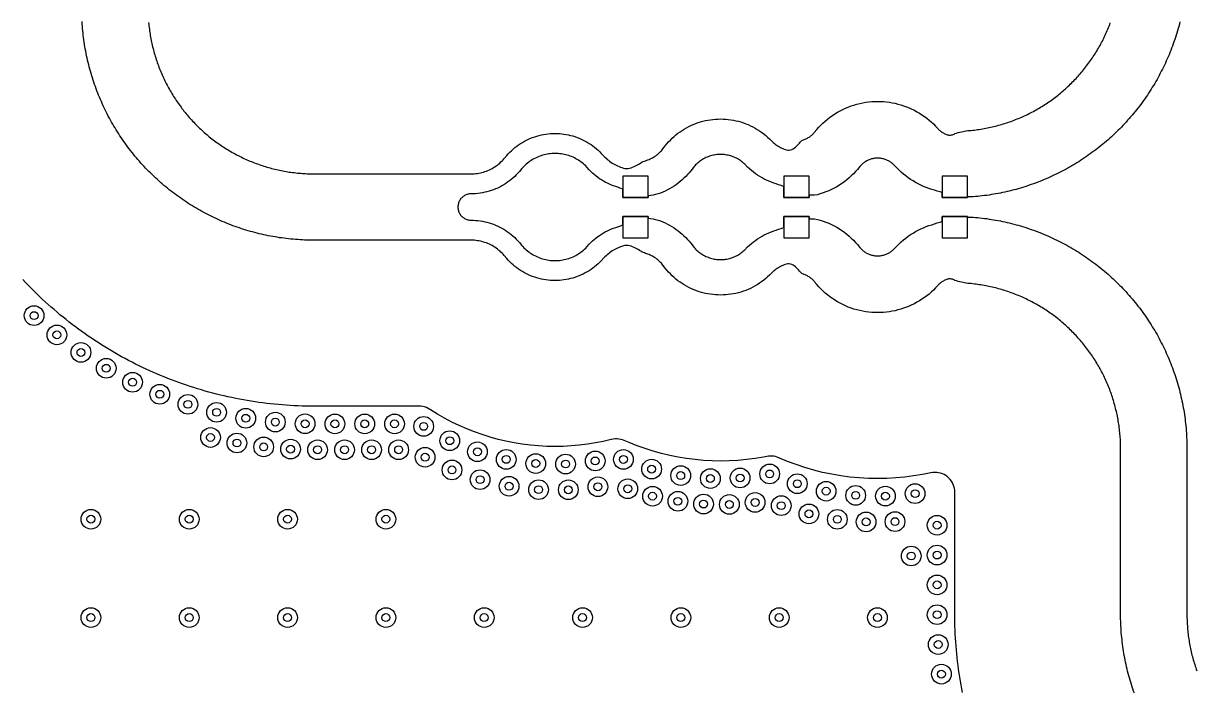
# Model space of a CAD drawing. Header units: millimetres. Extents: x 0 to 99, y -63 to 63.
# Drawn here: x 27.04 to 56.86, y -43.13 to -26.16 of the extents above; entities that cross this region are included whole.
import ezdxf

# ---------------------------------------------------------------- set-up
doc = ezdxf.new("R2010")
doc.units = ezdxf.units.MM
for name, color, linetype in [('RES_PADS_0402', 6, 'Continuous'), ('TOP_COPPER', 1, 'Continuous'), ('TOP_GROUND_POUR', 3, 'Continuous'), ('VIA_HOLES', 7, 'Continuous'), ('VIA_PADS', 2, 'Continuous')]:
    doc.layers.add(name, color=color, linetype=linetype)

msp = doc.modelspace()

# ---------------------------------------------------------------- linework, layer by layer
at = {"layer": 'RES_PADS_0402'}
for points in [[(42.279, -30.58), (42.919, -30.58), (42.919, -30.04), (42.279, -30.04)], [(46.372, -30.58), (47.012, -30.58), (47.012, -30.04), (46.372, -30.04)], [(50.396, -30.58), (51.036, -30.58), (51.036, -30.04), (50.396, -30.04)], [(42.279, -31.6), (42.919, -31.6), (42.919, -31.06), (42.279, -31.06)], [(46.372, -31.6), (47.012, -31.6), (47.012, -31.06), (46.372, -31.06)], [(50.396, -31.6), (51.036, -31.6), (51.036, -31.06), (50.396, -31.06)]]:
    msp.add_lwpolyline(points, close=True, dxfattribs=at)
at = {"layer": 'TOP_COPPER'}
for points in [[(55.281, -43.171), (55.262, -43.116), (55.243, -43.061), (55.225, -43.006), (55.207, -42.95), (55.189, -42.894), (55.173, -42.839), (55.156, -42.783), (55.141, -42.726), (55.126, -42.67), (55.111, -42.614), (55.097, -42.557), (55.084, -42.5), (55.071, -42.443), (55.059, -42.386), (55.047, -42.329), (55.036, -42.272), (55.025, -42.215), (55.015, -42.157), (55.006, -42.1), (54.997, -42.042), (54.988, -41.984), (54.981, -41.927), (54.973, -41.869), (54.967, -41.811), (54.961, -41.753), (54.955, -41.695), (54.95, -41.637), (54.946, -41.578), (54.942, -41.52), (54.939, -41.462), (54.937, -41.404), (54.935, -41.345), (54.933, -41.287), (54.932, -41.229), (54.932, -41.171), (54.932, -36.963), (54.932, -36.921), (54.931, -36.879), (54.93, -36.838), (54.929, -36.796), (54.927, -36.755), (54.925, -36.713), (54.922, -36.671), (54.919, -36.63), (54.915, -36.588), (54.911, -36.547), (54.907, -36.505), (54.902, -36.464), (54.897, -36.423), (54.892, -36.381), (54.886, -36.34), (54.879, -36.299), (54.873, -36.258), (54.866, -36.217), (54.858, -36.176), (54.85, -36.135), (54.842, -36.094), (54.833, -36.054), (54.824, -36.013), (54.814, -35.972), (54.804, -35.932), (54.794, -35.892), (54.783, -35.851), (54.772, -35.811), (54.76, -35.771), (54.748, -35.731), (54.736, -35.692), (54.723, -35.652), (54.71, -35.612), (54.696, -35.573), (54.683, -35.534), (54.668, -35.495), (54.654, -35.456), (54.638, -35.417), (54.623, -35.378), (54.607, -35.34), (54.591, -35.301), (54.574, -35.263), (54.557, -35.225), (54.54, -35.187), (54.522, -35.149), (54.504, -35.112), (54.486, -35.075), (54.467, -35.037), (54.448, -35), (54.428, -34.964), (54.408, -34.927), (54.388, -34.891), (54.367, -34.855), (54.346, -34.819), (54.325, -34.783), (54.303, -34.747), (54.281, -34.712), (54.259, -34.677), (54.236, -34.642), (54.213, -34.607), (54.189, -34.573), (54.166, -34.539), (54.141, -34.505), (54.117, -34.471), (54.092, -34.438), (54.067, -34.404), (54.042, -34.371), (54.016, -34.339), (53.99, -34.306), (53.963, -34.274), (53.937, -34.242), (53.91, -34.21), (53.882, -34.179), (53.855, -34.148), (53.827, -34.117), (53.798, -34.086), (53.77, -34.056), (53.741, -34.026), (53.712, -33.996), (53.682, -33.967), (53.653, -33.938), (53.623, -33.909), (53.592, -33.88), (53.562, -33.852), (53.531, -33.824), (53.5, -33.796), (53.468, -33.769), (53.437, -33.742), (53.405, -33.715), (53.372, -33.689), (53.34, -33.663), (53.307, -33.637), (53.274, -33.611), (53.241, -33.586), (53.208, -33.562), (53.174, -33.537), (53.14, -33.513), (53.106, -33.489), (53.071, -33.466), (53.037, -33.443), (53.002, -33.42), (52.967, -33.397), (52.931, -33.375), (52.896, -33.354), (52.86, -33.332), (52.824, -33.311), (52.788, -33.291), (52.751, -33.27), (52.715, -33.25), (52.678, -33.231), (52.641, -33.212), (52.604, -33.193), (52.567, -33.174), (52.529, -33.156), (52.491, -33.139), (52.454, -33.121), (52.416, -33.104), (52.377, -33.088), (52.339, -33.071), (52.3, -33.056), (52.262, -33.04), (52.223, -33.025), (52.184, -33.01), (52.145, -32.996), (52.106, -32.982), (52.066, -32.969), (52.027, -32.955), (51.987, -32.943), (51.947, -32.93), (51.907, -32.918), (51.867, -32.907), (51.827, -32.896), (51.787, -32.885), (51.747, -32.874), (51.706, -32.864), (51.666, -32.855), (51.625, -32.846), (51.584, -32.837), (51.543, -32.829), (51.503, -32.821), (51.462, -32.813), (51.421, -32.806), (51.38, -32.799), (51.338, -32.793), (51.297, -32.787), (51.256, -32.781), (51.215, -32.776), (51.173, -32.771), (51.132, -32.767), (51.09, -32.763), (51.049, -32.76), (51.007, -32.755), (50.966, -32.749), (50.925, -32.741), (50.883, -32.732), (50.842, -32.721), (50.8, -32.71), (50.758, -32.698), (50.716, -32.685), (50.696, -32.674), (50.675, -32.664), (50.654, -32.656), (50.632, -32.65), (50.61, -32.646), (50.588, -32.644), (50.566, -32.646), (50.545, -32.65), (50.524, -32.656), (50.504, -32.664), (50.484, -32.672), (50.464, -32.681), (50.444, -32.69), (50.425, -32.701), (50.407, -32.712), (50.388, -32.723), (50.37, -32.736), (50.353, -32.749), (50.336, -32.762), (50.32, -32.776), (50.304, -32.791), (50.289, -32.807), (50.223, -32.877), (50.171, -32.93), (50.116, -32.981), (50.06, -33.03), (50.002, -33.076), (49.942, -33.121), (49.881, -33.163), (49.818, -33.203), (49.754, -33.241), (49.688, -33.277), (49.621, -33.309), (49.553, -33.34), (49.484, -33.368), (49.414, -33.393), (49.343, -33.416), (49.271, -33.436), (49.199, -33.454), (49.126, -33.469), (49.052, -33.481), (48.978, -33.491), (48.904, -33.497), (48.83, -33.501), (48.755, -33.503), (48.679, -33.501), (48.602, -33.497), (48.526, -33.49), (48.45, -33.48), (48.375, -33.467), (48.3, -33.451), (48.225, -33.433), (48.152, -33.411), (48.079, -33.387), (48.008, -33.36), (47.937, -33.331), (47.867, -33.299), (47.799, -33.264), (47.732, -33.227), (47.667, -33.187), (47.603, -33.145), (47.541, -33.101), (47.48, -33.054), (47.421, -33.005), (47.364, -32.953), (47.31, -32.9), (47.257, -32.845), (47.206, -32.787), (47.143, -32.711), (47.129, -32.694), (47.113, -32.678), (47.097, -32.662), (47.081, -32.648), (47.064, -32.633), (47.046, -32.62), (47.028, -32.607), (47.009, -32.594), (46.99, -32.583), (46.971, -32.572), (46.951, -32.562), (46.931, -32.553), (46.91, -32.544), (46.889, -32.536), (46.868, -32.529), (46.847, -32.52), (46.827, -32.507), (46.808, -32.49), (46.787, -32.469), (46.766, -32.446), (46.743, -32.42), (46.719, -32.394), (46.692, -32.367), (46.664, -32.342), (46.633, -32.318), (46.602, -32.298), (46.568, -32.282), (46.535, -32.27), (46.501, -32.264), (46.468, -32.264), (46.435, -32.27), (46.404, -32.28), (46.374, -32.291), (46.344, -32.303), (46.314, -32.316), (46.285, -32.331), (46.256, -32.346), (46.228, -32.363), (46.201, -32.38), (46.174, -32.399), (46.148, -32.418), (46.122, -32.439), (46.098, -32.46), (46.074, -32.482), (46.005, -32.552), (45.957, -32.597), (45.907, -32.64), (45.856, -32.681), (45.804, -32.72), (45.75, -32.757), (45.694, -32.793), (45.638, -32.826), (45.58, -32.857), (45.521, -32.886), (45.462, -32.913), (45.401, -32.937), (45.339, -32.96), (45.277, -32.98), (45.214, -32.998), (45.15, -33.013), (45.086, -33.026), (45.021, -33.037), (44.956, -33.046), (44.89, -33.052), (44.825, -33.055), (44.759, -33.056), (44.695, -33.055), (44.63, -33.052), (44.566, -33.046), (44.502, -33.038), (44.438, -33.027), (44.375, -33.015), (44.312, -33), (44.25, -32.982), (44.188, -32.963), (44.127, -32.941), (44.067, -32.917), (44.008, -32.891), (43.95, -32.863), (43.893, -32.833), (43.837, -32.8), (43.782, -32.766), (43.729, -32.73), (43.677, -32.692), (43.626, -32.652), (43.577, -32.61), (43.529, -32.566), (43.483, -32.521), (43.439, -32.474), (43.396, -32.426), (43.355, -32.376), (43.296, -32.299), (43.276, -32.274), (43.255, -32.25), (43.233, -32.227), (43.21, -32.204), (43.186, -32.182), (43.162, -32.162), (43.137, -32.142), (43.111, -32.123), (43.084, -32.105), (43.057, -32.088), (43.029, -32.072), (43.001, -32.057), (42.972, -32.043), (42.943, -32.03), (42.913, -32.018), (42.883, -32.007), (42.852, -31.997), (42.822, -31.986), (42.792, -31.973), (42.762, -31.957), (42.731, -31.94), (42.7, -31.921), (42.668, -31.901), (42.634, -31.882), (42.599, -31.863), (42.563, -31.845), (42.525, -31.829), (42.486, -31.816), (42.447, -31.806), (42.407, -31.8), (42.367, -31.798), (42.328, -31.801), (42.289, -31.809), (42.252, -31.82), (42.214, -31.833), (42.178, -31.847), (42.142, -31.863), (42.106, -31.88), (42.071, -31.898), (42.037, -31.917), (42.004, -31.937), (41.971, -31.959), (41.939, -31.982), (41.908, -32.006), (41.877, -32.031), (41.848, -32.057), (41.819, -32.084), (41.792, -32.112), (41.727, -32.183), (41.687, -32.224), (41.645, -32.264), (41.602, -32.301), (41.558, -32.338), (41.513, -32.373), (41.466, -32.406), (41.419, -32.437), (41.37, -32.467), (41.32, -32.495), (41.269, -32.522), (41.217, -32.546), (41.165, -32.569), (41.111, -32.589), (41.057, -32.608), (41.003, -32.625), (40.947, -32.64), (40.892, -32.653), (40.835, -32.664), (40.779, -32.673), (40.722, -32.681), (40.665, -32.686), (40.608, -32.689), (40.551, -32.69), (40.493, -32.689), (40.435, -32.685), (40.377, -32.68), (40.319, -32.673), (40.262, -32.664), (40.205, -32.652), (40.148, -32.639), (40.092, -32.623), (40.037, -32.606), (39.982, -32.587), (39.928, -32.565), (39.875, -32.542), (39.823, -32.517), (39.771, -32.49), (39.721, -32.461), (39.672, -32.43), (39.623, -32.398), (39.576, -32.364), (39.531, -32.328), (39.486, -32.29), (39.443, -32.251), (39.401, -32.211), (39.361, -32.169), (39.323, -32.126), (39.26, -32.05), (39.234, -32.02), (39.206, -31.992), (39.177, -31.964), (39.148, -31.937), (39.117, -31.912), (39.086, -31.887), (39.054, -31.864), (39.021, -31.841), (38.987, -31.82), (38.952, -31.8), (38.917, -31.782), (38.881, -31.765), (38.845, -31.749), (38.807, -31.734), (38.77, -31.721), (38.732, -31.709), (38.693, -31.698), (38.655, -31.689), (38.616, -31.681), (38.576, -31.675), (38.537, -31.67), (38.497, -31.666), (38.457, -31.664), (38.417, -31.663), (34.417, -31.663), (34.359, -31.663), (34.301, -31.662), (34.242, -31.661), (34.184, -31.659), (34.126, -31.656), (34.068, -31.653), (34.01, -31.649), (33.951, -31.645), (33.893, -31.64), (33.835, -31.634), (33.777, -31.628), (33.719, -31.622), (33.661, -31.615), (33.604, -31.607), (33.546, -31.599), (33.488, -31.59), (33.431, -31.58), (33.373, -31.57), (33.316, -31.56), (33.259, -31.548), (33.202, -31.537), (33.145, -31.524), (33.088, -31.512), (33.031, -31.498), (32.974, -31.484), (32.918, -31.47), (32.862, -31.454), (32.805, -31.439), (32.749, -31.423), (32.693, -31.406), (32.638, -31.389), (32.582, -31.371), (32.527, -31.352), (32.472, -31.333), (32.417, -31.314), (32.362, -31.294), (32.307, -31.273), (32.253, -31.252), (32.199, -31.231), (32.145, -31.208), (32.091, -31.186), (32.038, -31.162), (31.985, -31.139), (31.932, -31.114), (31.879, -31.089), (31.826, -31.064), (31.774, -31.038), (31.722, -31.012), (31.67, -30.985), (31.619, -30.958), (31.568, -30.93), (31.517, -30.901), (31.466, -30.872), (31.416, -30.843), (31.366, -30.813), (31.316, -30.783), (31.266, -30.752), (31.217, -30.72), (31.168, -30.689), (31.12, -30.656), (31.072, -30.623), (31.024, -30.59), (30.976, -30.556), (30.929, -30.522), (30.882, -30.487), (30.836, -30.452), (30.789, -30.417), (30.744, -30.381), (30.698, -30.344), (30.653, -30.307), (30.608, -30.27), (30.564, -30.232), (30.52, -30.194), (30.476, -30.155), (30.433, -30.116), (30.39, -30.076), (30.348, -30.036), (30.306, -29.996), (30.264, -29.955), (30.223, -29.914), (30.182, -29.872), (30.142, -29.83), (30.102, -29.788), (30.062, -29.745), (30.023, -29.702), (29.984, -29.658), (29.946, -29.614), (29.908, -29.57), (29.871, -29.525), (29.834, -29.48), (29.797, -29.434), (29.761, -29.388), (29.726, -29.342), (29.69, -29.296), (29.656, -29.249), (29.622, -29.202), (29.588, -29.154), (29.554, -29.106), (29.522, -29.058), (29.489, -29.01), (29.457, -28.961), (29.426, -28.912), (29.395, -28.862), (29.365, -28.812), (29.335, -28.762), (29.305, -28.712), (29.277, -28.661), (29.248, -28.61), (29.22, -28.559), (29.193, -28.508), (29.166, -28.456), (29.14, -28.404), (29.114, -28.352), (29.088, -28.299), (29.064, -28.246), (29.039, -28.193), (29.016, -28.14), (28.992, -28.087), (28.97, -28.033), (28.947, -27.979), (28.926, -27.925), (28.905, -27.87), (28.884, -27.816), (28.864, -27.761), (28.845, -27.706), (28.826, -27.651), (28.807, -27.596), (28.789, -27.54), (28.772, -27.484), (28.755, -27.429), (28.739, -27.373), (28.723, -27.316), (28.708, -27.26), (28.694, -27.204), (28.68, -27.147), (28.666, -27.09), (28.654, -27.033), (28.641, -26.976), (28.63, -26.919), (28.618, -26.862), (28.608, -26.805), (28.598, -26.747), (28.588, -26.69), (28.579, -26.632), (28.571, -26.574), (28.563, -26.517), (28.556, -26.459), (28.55, -26.401), (28.543, -26.343), (28.538, -26.285), (28.533, -26.227), (28.529, -26.168), (28.525, -26.11)], [(30.218, -26.135), (30.222, -26.176), (30.226, -26.218), (30.231, -26.259), (30.236, -26.301), (30.241, -26.342), (30.247, -26.383), (30.254, -26.424), (30.26, -26.465), (30.268, -26.506), (30.275, -26.547), (30.283, -26.588), (30.292, -26.629), (30.3, -26.67), (30.31, -26.71), (30.319, -26.751), (30.329, -26.791), (30.339, -26.832), (30.35, -26.872), (30.361, -26.912), (30.373, -26.952), (30.385, -26.992), (30.397, -27.032), (30.41, -27.071), (30.423, -27.111), (30.437, -27.15), (30.451, -27.19), (30.465, -27.229), (30.48, -27.268), (30.495, -27.306), (30.51, -27.345), (30.526, -27.384), (30.542, -27.422), (30.559, -27.46), (30.576, -27.498), (30.593, -27.536), (30.611, -27.574), (30.629, -27.611), (30.648, -27.649), (30.666, -27.686), (30.686, -27.723), (30.705, -27.76), (30.725, -27.796), (30.745, -27.832), (30.766, -27.869), (30.787, -27.905), (30.808, -27.94), (30.83, -27.976), (30.852, -28.011), (30.875, -28.046), (30.897, -28.081), (30.92, -28.116), (30.944, -28.15), (30.968, -28.185), (30.992, -28.219), (31.016, -28.252), (31.041, -28.286), (31.066, -28.319), (31.092, -28.352), (31.117, -28.385), (31.143, -28.417), (31.17, -28.449), (31.197, -28.481), (31.224, -28.513), (31.251, -28.544), (31.279, -28.576), (31.307, -28.606), (31.335, -28.637), (31.363, -28.667), (31.392, -28.697), (31.421, -28.727), (31.451, -28.757), (31.481, -28.786), (31.511, -28.815), (31.541, -28.843), (31.572, -28.871), (31.602, -28.899), (31.634, -28.927), (31.665, -28.954), (31.697, -28.981), (31.729, -29.008), (31.761, -29.035), (31.793, -29.061), (31.826, -29.086), (31.859, -29.112), (31.892, -29.137), (31.926, -29.162), (31.959, -29.186), (31.993, -29.21), (32.028, -29.234), (32.062, -29.257), (32.097, -29.281), (32.132, -29.303), (32.167, -29.326), (32.202, -29.348), (32.238, -29.37), (32.273, -29.391), (32.309, -29.412), (32.345, -29.433), (32.382, -29.453), (32.418, -29.473), (32.455, -29.492), (32.492, -29.512), (32.529, -29.53), (32.567, -29.549), (32.604, -29.567), (32.642, -29.585), (32.68, -29.602), (32.718, -29.619), (32.756, -29.636), (32.794, -29.652), (32.833, -29.668), (32.871, -29.683), (32.91, -29.698), (32.949, -29.713), (32.988, -29.727), (33.028, -29.741), (33.067, -29.755), (33.107, -29.768), (33.146, -29.781), (33.186, -29.793), (33.226, -29.805), (33.266, -29.816), (33.306, -29.828), (33.346, -29.838), (33.387, -29.849), (33.427, -29.859), (33.468, -29.868), (33.508, -29.878), (33.549, -29.886), (33.59, -29.895), (33.631, -29.903), (33.672, -29.91), (33.713, -29.917), (33.754, -29.924), (33.795, -29.931), (33.836, -29.936), (33.877, -29.942), (33.919, -29.947), (33.96, -29.952), (34.002, -29.956), (34.043, -29.96), (34.085, -29.964), (34.126, -29.967), (34.168, -29.969), (34.209, -29.972), (34.251, -29.973), (34.292, -29.975), (34.334, -29.976), (34.376, -29.977), (34.417, -29.977), (38.417, -29.977), (38.457, -29.976), (38.497, -29.974), (38.537, -29.97), (38.576, -29.965), (38.616, -29.959), (38.655, -29.951), (38.693, -29.942), (38.732, -29.931), (38.77, -29.919), (38.807, -29.906), (38.845, -29.891), (38.881, -29.875), (38.917, -29.858), (38.952, -29.84), (38.987, -29.82), (39.021, -29.799), (39.054, -29.776), (39.086, -29.753), (39.117, -29.728), (39.148, -29.703), (39.177, -29.676), (39.206, -29.648), (39.234, -29.62), (39.26, -29.59), (39.323, -29.514), (39.361, -29.471), (39.401, -29.429), (39.443, -29.389), (39.486, -29.35), (39.531, -29.312), (39.576, -29.276), (39.623, -29.242), (39.672, -29.21), (39.721, -29.179), (39.771, -29.15), (39.823, -29.123), (39.875, -29.098), (39.928, -29.075), (39.982, -29.053), (40.037, -29.034), (40.092, -29.017), (40.148, -29.001), (40.205, -28.988), (40.262, -28.976), (40.319, -28.967), (40.377, -28.96), (40.435, -28.955), (40.493, -28.951), (40.551, -28.95), (40.608, -28.951), (40.665, -28.954), (40.722, -28.959), (40.779, -28.967), (40.835, -28.976), (40.892, -28.987), (40.947, -29), (41.003, -29.015), (41.057, -29.032), (41.111, -29.051), (41.165, -29.071), (41.217, -29.094), (41.269, -29.118), (41.32, -29.145), (41.37, -29.173), (41.419, -29.203), (41.466, -29.234), (41.513, -29.267), (41.558, -29.302), (41.602, -29.339), (41.645, -29.376), (41.687, -29.416), (41.727, -29.457), (41.792, -29.528), (41.819, -29.556), (41.848, -29.583), (41.877, -29.609), (41.908, -29.634), (41.939, -29.658), (41.971, -29.681), (42.004, -29.703), (42.037, -29.723), (42.071, -29.742), (42.106, -29.76), (42.142, -29.777), (42.178, -29.793), (42.214, -29.807), (42.252, -29.82), (42.289, -29.831), (42.328, -29.839), (42.367, -29.842), (42.407, -29.84), (42.447, -29.834), (42.486, -29.824), (42.525, -29.811), (42.563, -29.795), (42.599, -29.777), (42.634, -29.758), (42.668, -29.739), (42.7, -29.719), (42.731, -29.7), (42.762, -29.683), (42.792, -29.667), (42.822, -29.654), (42.852, -29.643), (42.883, -29.633), (42.913, -29.622), (42.943, -29.61), (42.972, -29.597), (43.001, -29.583), (43.029, -29.568), (43.057, -29.552), (43.084, -29.535), (43.111, -29.517), (43.137, -29.498), (43.162, -29.478), (43.186, -29.458), (43.21, -29.436), (43.233, -29.413), (43.255, -29.39), (43.276, -29.366), (43.296, -29.341), (43.355, -29.264), (43.396, -29.214), (43.439, -29.166), (43.483, -29.119), (43.529, -29.074), (43.577, -29.03), (43.626, -28.988), (43.677, -28.948), (43.729, -28.91), (43.782, -28.874), (43.837, -28.84), (43.893, -28.807), (43.95, -28.777), (44.008, -28.749), (44.067, -28.723), (44.127, -28.699), (44.188, -28.677), (44.25, -28.658), (44.312, -28.64), (44.375, -28.625), (44.438, -28.613), (44.502, -28.602), (44.566, -28.594), (44.63, -28.588), (44.695, -28.585), (44.759, -28.584), (44.825, -28.585), (44.89, -28.588), (44.956, -28.594), (45.021, -28.603), (45.086, -28.614), (45.15, -28.627), (45.214, -28.642), (45.277, -28.66), (45.339, -28.68), (45.401, -28.703), (45.462, -28.727), (45.521, -28.754), (45.58, -28.783), (45.638, -28.814), (45.694, -28.847), (45.75, -28.883), (45.804, -28.92), (45.856, -28.959), (45.907, -29), (45.957, -29.043), (46.005, -29.088), (46.074, -29.158), (46.098, -29.18), (46.122, -29.201), (46.148, -29.222), (46.174, -29.241), (46.201, -29.26), (46.228, -29.277), (46.256, -29.294), (46.285, -29.309), (46.314, -29.324), (46.344, -29.337), (46.374, -29.349), (46.404, -29.36), (46.435, -29.37), (46.468, -29.376), (46.501, -29.376), (46.535, -29.37), (46.568, -29.358), (46.602, -29.342), (46.633, -29.322), (46.664, -29.298), (46.692, -29.273), (46.719, -29.246), (46.743, -29.22), (46.766, -29.194), (46.787, -29.171), (46.808, -29.15), (46.827, -29.133), (46.847, -29.12), (46.868, -29.111), (46.889, -29.104), (46.91, -29.096), (46.931, -29.087), (46.951, -29.078), (46.971, -29.068), (46.99, -29.057), (47.009, -29.046), (47.028, -29.033), (47.046, -29.02), (47.064, -29.007), (47.081, -28.992), (47.097, -28.978), (47.113, -28.962), (47.129, -28.946), (47.143, -28.929), (47.206, -28.853), (47.257, -28.795), (47.31, -28.74), (47.364, -28.687), (47.421, -28.635), (47.48, -28.586), (47.541, -28.539), (47.603, -28.495), (47.667, -28.453), (47.732, -28.413), (47.799, -28.376), (47.867, -28.341), (47.937, -28.309), (48.008, -28.28), (48.079, -28.253), (48.152, -28.229), (48.225, -28.207), (48.3, -28.189), (48.375, -28.173), (48.45, -28.16), (48.526, -28.15), (48.602, -28.143), (48.679, -28.139), (48.755, -28.137), (48.83, -28.139), (48.904, -28.143), (48.978, -28.149), (49.052, -28.159), (49.126, -28.171), (49.199, -28.186), (49.271, -28.204), (49.343, -28.224), (49.414, -28.247), (49.484, -28.272), (49.553, -28.3), (49.621, -28.331), (49.688, -28.363), (49.754, -28.399), (49.818, -28.437), (49.881, -28.477), (49.942, -28.519), (50.002, -28.564), (50.06, -28.61), (50.116, -28.659), (50.171, -28.71), (50.223, -28.763), (50.289, -28.833), (50.304, -28.849), (50.32, -28.864), (50.336, -28.878), (50.353, -28.891), (50.37, -28.904), (50.388, -28.917), (50.407, -28.928), (50.425, -28.939), (50.444, -28.95), (50.464, -28.959), (50.484, -28.968), (50.504, -28.976), (50.524, -28.984), (50.545, -28.99), (50.566, -28.994), (50.588, -28.996), (50.61, -28.994), (50.632, -28.99), (50.654, -28.984), (50.675, -28.976), (50.696, -28.966), (50.716, -28.955), (50.758, -28.942), (50.8, -28.93), (50.842, -28.919), (50.883, -28.908), (50.925, -28.899), (50.966, -28.891), (51.007, -28.885), (51.049, -28.88), (51.09, -28.877), (51.132, -28.873), (51.173, -28.869), (51.215, -28.864), (51.256, -28.859), (51.297, -28.853), (51.338, -28.847), (51.38, -28.841), (51.421, -28.834), (51.462, -28.827), (51.503, -28.819), (51.543, -28.811), (51.584, -28.803), (51.625, -28.794), (51.666, -28.785), (51.706, -28.776), (51.747, -28.766), (51.787, -28.755), (51.827, -28.744), (51.867, -28.733), (51.907, -28.722), (51.947, -28.71), (51.987, -28.697), (52.027, -28.685), (52.066, -28.671), (52.106, -28.658), (52.145, -28.644), (52.184, -28.63), (52.223, -28.615), (52.262, -28.6), (52.3, -28.584), (52.339, -28.569), (52.377, -28.552), (52.416, -28.536), (52.454, -28.519), (52.491, -28.501), (52.529, -28.484), (52.567, -28.466), (52.604, -28.447), (52.641, -28.428), (52.678, -28.409), (52.715, -28.39), (52.751, -28.37), (52.788, -28.349), (52.824, -28.329), (52.86, -28.308), (52.896, -28.286), (52.931, -28.265), (52.967, -28.243), (53.002, -28.22), (53.037, -28.197), (53.071, -28.174), (53.106, -28.151), (53.14, -28.127), (53.174, -28.103), (53.208, -28.078), (53.241, -28.054), (53.274, -28.029), (53.307, -28.003), (53.34, -27.977), (53.372, -27.951), (53.405, -27.925), (53.437, -27.898), (53.468, -27.871), (53.5, -27.844), (53.531, -27.816), (53.562, -27.788), (53.592, -27.76), (53.623, -27.731), (53.653, -27.702), (53.682, -27.673), (53.712, -27.644), (53.741, -27.614), (53.77, -27.584), (53.798, -27.554), (53.827, -27.523), (53.855, -27.492), (53.882, -27.461), (53.91, -27.43), (53.937, -27.398), (53.963, -27.366), (53.99, -27.334), (54.016, -27.301), (54.042, -27.269), (54.067, -27.236), (54.092, -27.202), (54.117, -27.169), (54.141, -27.135), (54.166, -27.101), (54.189, -27.067), (54.213, -27.033), (54.236, -26.998), (54.259, -26.963), (54.281, -26.928), (54.303, -26.893), (54.325, -26.857), (54.346, -26.821), (54.367, -26.785), (54.388, -26.749), (54.408, -26.713), (54.428, -26.676), (54.448, -26.64), (54.467, -26.603), (54.486, -26.565), (54.504, -26.528), (54.522, -26.491), (54.54, -26.453), (54.557, -26.415), (54.574, -26.377), (54.591, -26.339), (54.607, -26.3), (54.623, -26.262), (54.638, -26.223), (54.654, -26.184), (54.668, -26.145)], [(56.439, -26.12), (56.425, -26.177), (56.41, -26.233), (56.394, -26.289), (56.378, -26.345), (56.361, -26.401), (56.344, -26.457), (56.326, -26.512), (56.308, -26.568), (56.289, -26.623), (56.269, -26.678), (56.249, -26.733), (56.229, -26.787), (56.207, -26.842), (56.186, -26.896), (56.164, -26.95), (56.141, -27.003), (56.118, -27.057), (56.094, -27.11), (56.07, -27.163), (56.045, -27.216), (56.019, -27.268), (55.994, -27.321), (55.967, -27.373), (55.94, -27.424), (55.913, -27.476), (55.885, -27.527), (55.857, -27.578), (55.828, -27.629), (55.798, -27.679), (55.768, -27.729), (55.738, -27.779), (55.707, -27.828), (55.676, -27.877), (55.644, -27.926), (55.612, -27.975), (55.579, -28.023), (55.545, -28.071), (55.512, -28.118), (55.477, -28.166), (55.443, -28.213), (55.408, -28.259), (55.372, -28.305), (55.336, -28.351), (55.299, -28.397), (55.262, -28.442), (55.225, -28.486), (55.187, -28.531), (55.149, -28.575), (55.11, -28.618), (55.071, -28.662), (55.031, -28.704), (54.991, -28.747), (54.951, -28.789), (54.91, -28.83), (54.869, -28.872), (54.827, -28.913), (54.785, -28.953), (54.743, -28.993), (54.7, -29.033), (54.657, -29.072), (54.613, -29.11), (54.569, -29.149), (54.525, -29.187), (54.48, -29.224), (54.435, -29.261), (54.39, -29.297), (54.344, -29.333), (54.298, -29.369), (54.251, -29.404), (54.204, -29.439), (54.157, -29.473), (54.109, -29.507), (54.062, -29.54), (54.013, -29.573), (53.965, -29.605), (53.916, -29.637), (53.867, -29.669), (53.817, -29.699), (53.768, -29.73), (53.718, -29.76), (53.667, -29.789), (53.617, -29.818), (53.566, -29.847), (53.514, -29.874), (53.463, -29.902), (53.411, -29.929), (53.359, -29.955), (53.307, -29.981), (53.254, -30.006), (53.202, -30.031), (53.149, -30.055), (53.095, -30.079), (53.042, -30.102), (52.988, -30.125), (52.934, -30.147), (52.88, -30.169), (52.826, -30.19), (52.771, -30.211), (52.716, -30.231), (52.661, -30.25), (52.606, -30.269), (52.551, -30.287), (52.495, -30.305), (52.44, -30.323), (52.384, -30.339), (52.328, -30.356), (52.272, -30.371), (52.215, -30.386), (52.159, -30.401), (52.102, -30.415), (52.046, -30.428), (51.989, -30.441), (51.932, -30.453), (51.875, -30.465), (51.817, -30.476), (51.76, -30.487), (51.703, -30.497), (51.645, -30.506), (51.587, -30.515), (51.53, -30.524), (51.472, -30.531), (51.414, -30.539), (51.356, -30.545), (51.298, -30.551), (51.24, -30.557), (51.182, -30.562), (51.124, -30.565), (51.065, -30.565), (51.036, -30.564), (51.036, -30.58), (50.396, -30.58), (50.396, -30.45), (50.343, -30.435), (50.271, -30.415), (50.199, -30.393), (50.128, -30.371), (50.057, -30.348), (49.987, -30.323), (49.918, -30.295), (49.85, -30.265), (49.783, -30.232), (49.718, -30.196), (49.653, -30.159), (49.59, -30.119), (49.529, -30.076), (49.469, -30.032), (49.411, -29.985), (49.355, -29.936), (49.301, -29.885), (49.248, -29.832), (49.183, -29.762), (49.167, -29.746), (49.151, -29.732), (49.135, -29.717), (49.118, -29.704), (49.101, -29.691), (49.083, -29.679), (49.065, -29.667), (49.046, -29.656), (49.027, -29.646), (49.007, -29.636), (48.988, -29.627), (48.967, -29.619), (48.947, -29.612), (48.926, -29.605), (48.905, -29.599), (48.884, -29.594), (48.863, -29.59), (48.842, -29.586), (48.82, -29.583), (48.799, -29.581), (48.777, -29.58), (48.755, -29.58), (48.733, -29.58), (48.711, -29.581), (48.689, -29.583), (48.666, -29.586), (48.644, -29.59), (48.623, -29.595), (48.601, -29.6), (48.58, -29.606), (48.558, -29.613), (48.538, -29.621), (48.517, -29.63), (48.497, -29.639), (48.477, -29.649), (48.457, -29.66), (48.438, -29.672), (48.42, -29.684), (48.402, -29.697), (48.384, -29.71), (48.367, -29.725), (48.35, -29.74), (48.334, -29.755), (48.319, -29.771), (48.304, -29.788), (48.242, -29.864), (48.191, -29.922), (48.138, -29.977), (48.083, -30.031), (48.026, -30.082), (47.967, -30.131), (47.907, -30.178), (47.845, -30.222), (47.781, -30.264), (47.715, -30.304), (47.648, -30.341), (47.58, -30.376), (47.511, -30.408), (47.44, -30.438), (47.368, -30.464), (47.296, -30.488), (47.221, -30.507), (47.145, -30.518), (47.068, -30.521), (47.012, -30.518), (47.012, -30.58), (46.372, -30.58), (46.372, -30.308), (46.362, -30.303), (46.299, -30.277), (46.237, -30.254), (46.175, -30.233), (46.113, -30.213), (46.051, -30.19), (45.99, -30.166), (45.93, -30.139), (45.872, -30.11), (45.814, -30.079), (45.757, -30.045), (45.702, -30.01), (45.648, -29.973), (45.595, -29.933), (45.544, -29.892), (45.495, -29.849), (45.447, -29.805), (45.378, -29.735), (45.354, -29.713), (45.329, -29.691), (45.304, -29.671), (45.278, -29.651), (45.251, -29.633), (45.224, -29.615), (45.196, -29.599), (45.167, -29.583), (45.138, -29.569), (45.108, -29.556), (45.078, -29.543), (45.047, -29.532), (45.016, -29.522), (44.985, -29.513), (44.953, -29.506), (44.921, -29.499), (44.889, -29.494), (44.857, -29.49), (44.824, -29.487), (44.792, -29.485), (44.759, -29.484), (44.727, -29.485), (44.695, -29.487), (44.663, -29.49), (44.632, -29.494), (44.6, -29.499), (44.568, -29.505), (44.537, -29.513), (44.506, -29.521), (44.476, -29.531), (44.446, -29.542), (44.416, -29.554), (44.386, -29.566), (44.358, -29.58), (44.329, -29.595), (44.301, -29.612), (44.274, -29.629), (44.248, -29.647), (44.222, -29.665), (44.197, -29.685), (44.172, -29.706), (44.149, -29.728), (44.126, -29.75), (44.104, -29.773), (44.082, -29.798), (44.062, -29.822), (44.004, -29.899), (43.963, -29.949), (43.92, -29.998), (43.875, -30.045), (43.829, -30.09), (43.782, -30.133), (43.732, -30.175), (43.682, -30.215), (43.63, -30.253), (43.576, -30.29), (43.521, -30.324), (43.465, -30.356), (43.408, -30.387), (43.35, -30.415), (43.291, -30.441), (43.231, -30.465), (43.17, -30.486), (43.109, -30.506), (43.046, -30.52), (42.982, -30.529), (42.919, -30.533), (42.919, -30.58), (42.279, -30.58), (42.279, -30.365), (42.256, -30.356), (42.202, -30.337), (42.147, -30.319), (42.093, -30.302), (42.039, -30.283), (41.985, -30.263), (41.933, -30.24), (41.881, -30.216), (41.83, -30.189), (41.78, -30.161), (41.731, -30.131), (41.684, -30.1), (41.637, -30.067), (41.592, -30.032), (41.547, -29.995), (41.504, -29.958), (41.463, -29.918), (41.423, -29.877), (41.358, -29.806), (41.33, -29.778), (41.302, -29.751), (41.272, -29.725), (41.242, -29.7), (41.211, -29.676), (41.179, -29.653), (41.146, -29.631), (41.113, -29.611), (41.078, -29.592), (41.044, -29.574), (41.008, -29.557), (40.972, -29.541), (40.935, -29.527), (40.898, -29.514), (40.861, -29.503), (40.823, -29.492), (40.785, -29.483), (40.746, -29.476), (40.707, -29.469), (40.668, -29.465), (40.629, -29.461), (40.59, -29.459), (40.551, -29.458), (40.511, -29.459), (40.471, -29.461), (40.431, -29.465), (40.392, -29.47), (40.352, -29.476), (40.313, -29.484), (40.275, -29.493), (40.236, -29.504), (40.198, -29.516), (40.161, -29.529), (40.124, -29.544), (40.087, -29.56), (40.051, -29.577), (40.016, -29.596), (39.981, -29.615), (39.947, -29.636), (39.914, -29.659), (39.882, -29.682), (39.851, -29.707), (39.82, -29.732), (39.791, -29.759), (39.762, -29.787), (39.734, -29.816), (39.708, -29.845), (39.645, -29.921), (39.607, -29.964), (39.567, -30.006), (39.525, -30.047), (39.482, -30.086), (39.437, -30.123), (39.392, -30.159), (39.345, -30.193), (39.297, -30.225), (39.247, -30.256), (39.197, -30.285), (39.145, -30.312), (39.093, -30.337), (39.04, -30.36), (38.986, -30.382), (38.931, -30.401), (38.876, -30.419), (38.82, -30.434), (38.763, -30.447), (38.706, -30.459), (38.649, -30.468), (38.591, -30.475), (38.533, -30.481), (38.475, -30.484), (38.417, -30.485), (38.395, -30.485), (38.374, -30.488), (38.352, -30.491), (38.331, -30.496), (38.31, -30.503), (38.289, -30.51), (38.269, -30.519), (38.25, -30.53), (38.231, -30.541), (38.213, -30.554), (38.196, -30.568), (38.18, -30.583), (38.165, -30.599), (38.151, -30.616), (38.139, -30.634), (38.127, -30.652), (38.117, -30.672), (38.108, -30.692), (38.1, -30.712), (38.094, -30.733), (38.089, -30.755), (38.085, -30.776), (38.083, -30.798), (38.082, -30.82), (38.083, -30.842), (38.085, -30.864), (38.089, -30.885), (38.094, -30.907), (38.1, -30.928), (38.108, -30.948), (38.117, -30.968), (38.127, -30.988), (38.139, -31.006), (38.151, -31.024), (38.165, -31.041), (38.18, -31.057), (38.196, -31.072), (38.213, -31.086), (38.231, -31.099), (38.25, -31.11), (38.269, -31.121), (38.289, -31.13), (38.31, -31.137), (38.331, -31.144), (38.352, -31.149), (38.374, -31.152), (38.395, -31.155), (38.417, -31.155), (38.475, -31.156), (38.533, -31.159), (38.591, -31.165), (38.649, -31.172), (38.706, -31.181), (38.763, -31.193), (38.82, -31.206), (38.876, -31.221), (38.931, -31.239), (38.986, -31.258), (39.04, -31.28), (39.093, -31.303), (39.145, -31.328), (39.197, -31.355), (39.247, -31.384), (39.297, -31.415), (39.345, -31.447), (39.392, -31.481), (39.437, -31.517), (39.482, -31.554), (39.525, -31.593), (39.567, -31.634), (39.607, -31.676), (39.645, -31.719), (39.708, -31.795), (39.734, -31.824), (39.762, -31.853), (39.791, -31.881), (39.82, -31.908), (39.851, -31.933), (39.882, -31.958), (39.914, -31.981), (39.947, -32.004), (39.981, -32.025), (40.016, -32.044), (40.051, -32.063), (40.087, -32.08), (40.124, -32.096), (40.161, -32.111), (40.198, -32.124), (40.236, -32.136), (40.275, -32.147), (40.313, -32.156), (40.352, -32.164), (40.392, -32.17), (40.431, -32.175), (40.471, -32.179), (40.511, -32.181), (40.551, -32.182), (40.59, -32.181), (40.629, -32.179), (40.668, -32.175), (40.707, -32.171), (40.746, -32.164), (40.785, -32.157), (40.823, -32.148), (40.861, -32.137), (40.898, -32.126), (40.935, -32.113), (40.972, -32.099), (41.008, -32.083), (41.044, -32.066), (41.078, -32.048), (41.113, -32.029), (41.146, -32.009), (41.179, -31.987), (41.211, -31.964), (41.242, -31.94), (41.272, -31.915), (41.302, -31.889), (41.33, -31.862), (41.358, -31.834), (41.423, -31.763), (41.463, -31.722), (41.504, -31.682), (41.547, -31.645), (41.592, -31.608), (41.637, -31.573), (41.684, -31.54), (41.731, -31.509), (41.78, -31.479), (41.83, -31.451), (41.881, -31.424), (41.933, -31.4), (41.985, -31.377), (42.039, -31.357), (42.093, -31.338), (42.147, -31.321), (42.202, -31.303), (42.256, -31.284), (42.279, -31.275), (42.279, -31.06), (42.919, -31.06), (42.919, -31.107), (42.982, -31.111), (43.046, -31.12), (43.109, -31.134), (43.17, -31.154), (43.231, -31.175), (43.291, -31.199), (43.35, -31.225), (43.408, -31.253), (43.465, -31.284), (43.521, -31.316), (43.576, -31.35), (43.63, -31.387), (43.682, -31.425), (43.732, -31.465), (43.782, -31.507), (43.829, -31.55), (43.875, -31.595), (43.92, -31.642), (43.963, -31.691), (44.004, -31.741), (44.062, -31.818), (44.082, -31.842), (44.104, -31.867), (44.126, -31.89), (44.149, -31.912), (44.172, -31.934), (44.197, -31.955), (44.222, -31.975), (44.248, -31.993), (44.274, -32.011), (44.301, -32.028), (44.329, -32.045), (44.358, -32.06), (44.386, -32.074), (44.416, -32.086), (44.446, -32.098), (44.476, -32.109), (44.506, -32.119), (44.537, -32.127), (44.568, -32.135), (44.6, -32.141), (44.632, -32.146), (44.663, -32.15), (44.695, -32.153), (44.727, -32.155), (44.759, -32.156), (44.792, -32.155), (44.824, -32.153), (44.857, -32.15), (44.889, -32.146), (44.921, -32.141), (44.953, -32.134), (44.985, -32.127), (45.016, -32.118), (45.047, -32.108), (45.078, -32.097), (45.108, -32.084), (45.138, -32.071), (45.167, -32.057), (45.196, -32.041), (45.224, -32.025), (45.251, -32.007), (45.278, -31.989), (45.304, -31.969), (45.329, -31.949), (45.354, -31.927), (45.378, -31.905), (45.447, -31.835), (45.495, -31.791), (45.544, -31.748), (45.595, -31.707), (45.648, -31.667), (45.702, -31.63), (45.757, -31.595), (45.814, -31.561), (45.872, -31.53), (45.93, -31.501), (45.99, -31.474), (46.051, -31.45), (46.113, -31.427), (46.175, -31.407), (46.237, -31.386), (46.299, -31.363), (46.362, -31.337), (46.372, -31.332), (46.372, -31.06), (47.012, -31.06), (47.012, -31.122), (47.068, -31.119), (47.145, -31.122), (47.221, -31.133), (47.296, -31.152), (47.368, -31.176), (47.44, -31.202), (47.511, -31.232), (47.58, -31.264), (47.648, -31.299), (47.715, -31.336), (47.781, -31.376), (47.845, -31.418), (47.907, -31.462), (47.967, -31.509), (48.026, -31.558), (48.083, -31.609), (48.138, -31.663), (48.191, -31.718), (48.242, -31.776), (48.304, -31.852), (48.319, -31.869), (48.334, -31.885), (48.35, -31.9), (48.367, -31.915), (48.384, -31.93), (48.402, -31.943), (48.42, -31.956), (48.438, -31.968), (48.457, -31.98), (48.477, -31.991), (48.497, -32.001), (48.517, -32.01), (48.538, -32.019), (48.558, -32.027), (48.58, -32.034), (48.601, -32.04), (48.623, -32.045), (48.644, -32.05), (48.666, -32.054), (48.689, -32.057), (48.711, -32.059), (48.733, -32.06), (48.755, -32.06), (48.777, -32.06), (48.799, -32.059), (48.82, -32.057), (48.842, -32.054), (48.863, -32.05), (48.884, -32.046), (48.905, -32.041), (48.926, -32.035), (48.947, -32.028), (48.967, -32.021), (48.988, -32.013), (49.007, -32.004), (49.027, -31.994), (49.046, -31.984), (49.065, -31.973), (49.083, -31.961), (49.101, -31.949), (49.118, -31.936), (49.135, -31.923), (49.151, -31.908), (49.167, -31.894), (49.183, -31.878), (49.248, -31.808), (49.301, -31.755), (49.355, -31.704), (49.411, -31.655), (49.469, -31.608), (49.529, -31.564), (49.59, -31.521), (49.653, -31.481), (49.718, -31.444), (49.783, -31.408), (49.85, -31.375), (49.918, -31.345), (49.987, -31.317), (50.057, -31.292), (50.128, -31.269), (50.199, -31.247), (50.271, -31.225), (50.343, -31.205), (50.396, -31.19), (50.396, -31.06), (51.036, -31.06), (51.036, -31.076), (51.065, -31.075), (51.124, -31.075), (51.182, -31.078), (51.24, -31.083), (51.298, -31.089), (51.356, -31.095), (51.414, -31.101), (51.472, -31.109), (51.53, -31.116), (51.587, -31.125), (51.645, -31.134), (51.703, -31.143), (51.76, -31.153), (51.817, -31.164), (51.875, -31.175), (51.932, -31.187), (51.989, -31.199), (52.046, -31.212), (52.102, -31.225), (52.159, -31.239), (52.215, -31.254), (52.272, -31.269), (52.328, -31.284), (52.384, -31.301), (52.44, -31.317), (52.495, -31.335), (52.551, -31.353), (52.606, -31.371), (52.661, -31.39), (52.716, -31.409), (52.771, -31.429), (52.826, -31.45), (52.88, -31.471), (52.934, -31.493), (52.988, -31.515), (53.042, -31.538), (53.095, -31.561), (53.149, -31.585), (53.202, -31.609), (53.254, -31.634), (53.307, -31.659), (53.359, -31.685), (53.411, -31.711), (53.463, -31.738), (53.514, -31.766), (53.566, -31.793), (53.617, -31.822), (53.667, -31.851), (53.718, -31.88), (53.768, -31.91), (53.817, -31.941), (53.867, -31.971), (53.916, -32.003), (53.965, -32.035), (54.013, -32.067), (54.062, -32.1), (54.109, -32.133), (54.157, -32.167), (54.204, -32.201), (54.251, -32.236), (54.298, -32.271), (54.344, -32.307), (54.39, -32.343), (54.435, -32.379), (54.48, -32.416), (54.525, -32.453), (54.569, -32.491), (54.613, -32.53), (54.657, -32.568), (54.7, -32.607), (54.743, -32.647), (54.785, -32.687), (54.827, -32.727), (54.869, -32.768), (54.91, -32.81), (54.951, -32.851), (54.991, -32.893), (55.031, -32.936), (55.071, -32.978), (55.11, -33.022), (55.149, -33.065), (55.187, -33.109), (55.225, -33.154), (55.262, -33.198), (55.299, -33.243), (55.336, -33.289), (55.372, -33.335), (55.408, -33.381), (55.443, -33.427), (55.477, -33.474), (55.512, -33.522), (55.545, -33.569), (55.579, -33.617), (55.612, -33.665), (55.644, -33.714), (55.676, -33.763), (55.707, -33.812), (55.738, -33.861), (55.768, -33.911), (55.798, -33.961), (55.828, -34.011), (55.857, -34.062), (55.885, -34.113), (55.913, -34.164), (55.94, -34.216), (55.967, -34.267), (55.994, -34.319), (56.019, -34.372), (56.045, -34.424), (56.07, -34.477), (56.094, -34.53), (56.118, -34.583), (56.141, -34.637), (56.164, -34.69), (56.186, -34.744), (56.207, -34.798), (56.229, -34.853), (56.249, -34.907), (56.269, -34.962), (56.289, -35.017), (56.308, -35.072), (56.326, -35.128), (56.344, -35.183), (56.361, -35.239), (56.378, -35.295), (56.394, -35.351), (56.41, -35.407), (56.425, -35.463), (56.439, -35.52), (56.453, -35.576), (56.467, -35.633), (56.48, -35.69), (56.492, -35.747), (56.504, -35.804), (56.515, -35.861), (56.525, -35.919), (56.535, -35.976), (56.545, -36.034), (56.554, -36.091), (56.562, -36.149), (56.57, -36.207), (56.577, -36.265), (56.584, -36.323), (56.59, -36.381), (56.595, -36.439), (56.6, -36.497), (56.604, -36.555), (56.608, -36.613), (56.611, -36.671), (56.614, -36.729), (56.616, -36.788), (56.617, -36.846), (56.618, -36.904), (56.619, -36.963), (56.619, -41.171), (56.619, -41.212), (56.619, -41.254), (56.62, -41.295), (56.622, -41.337), (56.624, -41.379), (56.626, -41.42), (56.629, -41.462), (56.632, -41.503), (56.635, -41.545), (56.639, -41.586), (56.643, -41.628), (56.648, -41.669), (56.653, -41.711), (56.659, -41.752), (56.665, -41.793), (56.671, -41.834), (56.678, -41.875), (56.685, -41.916), (56.693, -41.957), (56.701, -41.998), (56.709, -42.039), (56.718, -42.08), (56.727, -42.12), (56.736, -42.161), (56.746, -42.201), (56.757, -42.242), (56.768, -42.282), (56.779, -42.322), (56.79, -42.362), (56.802, -42.402), (56.815, -42.442), (56.827, -42.481), (56.841, -42.521), (56.854, -42.56), (56.868, -42.6)]]:
    msp.add_lwpolyline(points, dxfattribs=at)
at = {"layer": 'TOP_GROUND_POUR'}
msp.add_lwpolyline([(50.913, -43.157), (50.894, -43.059), (50.876, -42.96), (50.858, -42.862), (50.842, -42.763), (50.827, -42.665), (50.813, -42.566), (50.799, -42.467), (50.787, -42.367), (50.776, -42.268), (50.765, -42.169), (50.756, -42.069), (50.748, -41.969), (50.74, -41.87), (50.734, -41.77), (50.728, -41.67), (50.724, -41.57), (50.72, -41.47), (50.718, -41.37), (50.716, -41.278), (50.716, -41.186), (50.716, -41.125), (50.716, -38.063), (50.713, -38.014), (50.706, -37.965), (50.694, -37.916), (50.677, -37.87), (50.655, -37.825), (50.63, -37.783), (50.6, -37.743), (50.566, -37.706), (50.529, -37.673), (50.489, -37.644), (50.446, -37.619), (50.401, -37.599), (50.354, -37.583), (50.305, -37.571), (50.256, -37.565), (50.206, -37.563), (50.157, -37.567), (50.108, -37.575), (49.894, -37.615), (49.668, -37.652), (49.441, -37.681), (49.213, -37.702), (48.984, -37.715), (48.753, -37.719), (48.52, -37.715), (48.285, -37.701), (48.051, -37.679), (47.818, -37.648), (47.586, -37.609), (47.356, -37.56), (47.128, -37.503), (46.902, -37.438), (46.679, -37.364), (46.458, -37.282), (46.241, -37.191), (46.237, -37.189), (46.196, -37.173), (46.154, -37.161), (46.111, -37.153), (46.068, -37.148), (46.024, -37.147), (45.98, -37.15), (45.937, -37.157), (45.854, -37.172), (45.637, -37.208), (45.419, -37.236), (45.199, -37.256), (44.979, -37.269), (44.761, -37.273), (44.543, -37.269), (44.326, -37.257), (44.11, -37.237), (43.895, -37.21), (43.681, -37.175), (43.469, -37.132), (43.258, -37.082), (43.049, -37.024), (42.842, -36.958), (42.638, -36.885), (42.436, -36.805), (42.313, -36.753), (42.268, -36.736), (42.223, -36.723), (42.176, -36.715), (42.128, -36.71), (42.08, -36.711), (42.033, -36.716), (41.986, -36.725), (41.98, -36.727), (41.779, -36.775), (41.577, -36.814), (41.373, -36.848), (41.168, -36.872), (40.963, -36.891), (40.757, -36.901), (40.549, -36.906), (40.341, -36.901), (40.132, -36.891), (39.924, -36.871), (39.716, -36.846), (39.51, -36.811), (39.304, -36.771), (39.101, -36.722), (38.899, -36.667), (38.7, -36.603), (38.502, -36.534), (38.308, -36.456), (38.116, -36.373), (37.927, -36.282), (37.742, -36.185), (37.561, -36.08), (37.382, -35.971), (37.366, -35.96), (37.325, -35.936), (37.281, -35.916), (37.236, -35.9), (37.189, -35.889), (37.142, -35.882), (37.094, -35.879), (34.467, -35.879), (34.395, -35.879), (34.317, -35.879), (34.217, -35.877), (34.118, -35.875), (34.018, -35.872), (33.918, -35.867), (33.818, -35.862), (33.718, -35.855), (33.618, -35.848), (33.519, -35.839), (33.419, -35.83), (33.32, -35.819), (33.221, -35.808), (33.121, -35.796), (33.022, -35.783), (32.923, -35.768), (32.825, -35.753), (32.726, -35.737), (32.627, -35.72), (32.529, -35.701), (32.431, -35.683), (32.333, -35.662), (32.235, -35.641), (32.138, -35.619), (32.041, -35.596), (31.944, -35.572), (31.847, -35.547), (31.75, -35.521), (31.654, -35.495), (31.558, -35.467), (31.462, -35.438), (31.367, -35.408), (31.271, -35.378), (31.177, -35.346), (31.082, -35.314), (30.988, -35.28), (30.894, -35.246), (30.801, -35.211), (30.707, -35.175), (30.615, -35.137), (30.522, -35.1), (30.43, -35.06), (30.338, -35.021), (30.247, -34.98), (30.156, -34.938), (30.066, -34.896), (29.976, -34.852), (29.886, -34.808), (29.797, -34.763), (29.708, -34.717), (29.62, -34.67), (29.532, -34.622), (29.445, -34.573), (29.358, -34.524), (29.272, -34.473), (29.186, -34.422), (29.1, -34.37), (29.016, -34.317), (28.931, -34.263), (28.848, -34.208), (28.764, -34.153), (28.682, -34.097), (28.6, -34.04), (28.518, -33.982), (28.437, -33.923), (28.357, -33.864), (28.277, -33.804), (28.198, -33.742), (28.12, -33.681), (28.042, -33.618), (27.964, -33.555), (27.888, -33.49), (27.812, -33.426), (27.736, -33.36), (27.661, -33.294), (27.587, -33.226), (27.514, -33.159), (27.441, -33.09), (27.369, -33.021), (27.298, -32.951), (27.227, -32.88), (27.157, -32.809), (27.088, -32.737), (27.019, -32.664)], dxfattribs=at)
at = {"layer": 'VIA_HOLES'}
for centre in [(27.306, -33.579), (27.885, -34.068), (28.497, -34.515), (29.139, -34.917), (29.809, -35.272), (30.502, -35.577), (31.216, -35.833), (31.946, -36.036), (32.688, -36.187), (33.44, -36.284), (34.196, -36.327), (34.954, -36.329), (35.712, -36.329), (36.47, -36.329), (37.211, -36.393), (31.791, -36.675), (37.875, -36.757), (32.463, -36.815), (33.143, -36.914), (33.827, -36.971), (34.514, -36.987), (35.2, -36.987), (35.887, -36.987), (36.574, -36.987), (38.579, -37.037), (37.248, -37.177), (39.311, -37.231), (40.061, -37.336), (40.819, -37.349), (41.572, -37.271), (42.291, -37.232), (37.932, -37.499), (43.007, -37.479), (43.747, -37.642), (46.009, -37.601), (38.646, -37.746), (39.383, -37.913), (41.641, -37.926), (42.401, -37.977), (44.501, -37.717), (45.258, -37.703), (46.711, -37.849), (40.133, -38), (40.889, -38.004), (43.03, -38.166), (47.445, -38.039), (48.195, -38.145), (48.952, -38.165), (49.707, -38.101), (43.674, -38.296), (44.327, -38.366), (44.984, -38.376), (45.639, -38.325), (46.303, -38.406), (28.75, -38.75), (31.25, -38.75), (33.75, -38.75), (36.25, -38.75), (47.007, -38.615), (47.729, -38.754), (48.461, -38.82), (49.196, -38.812), (50.266, -38.903), (49.608, -39.685), (50.266, -39.661), (50.266, -40.419), (28.75, -41.25), (31.25, -41.25), (33.75, -41.25), (36.25, -41.25), (38.75, -41.25), (41.25, -41.25), (43.75, -41.25), (46.25, -41.25), (48.75, -41.25), (50.266, -41.176), (50.294, -41.934), (50.375, -42.687)]:
    msp.add_circle(centre, 0.1, dxfattribs=at)
at = {"layer": 'VIA_PADS'}
for centre in [(27.306, -33.579), (27.885, -34.068), (28.497, -34.515), (29.139, -34.917), (29.809, -35.272), (30.502, -35.577), (31.216, -35.833), (31.946, -36.036), (32.688, -36.187), (33.44, -36.284), (34.196, -36.327), (34.954, -36.329), (35.712, -36.329), (36.47, -36.329), (37.211, -36.393), (31.791, -36.675), (32.463, -36.815), (33.143, -36.914), (37.875, -36.757), (33.827, -36.971), (34.514, -36.987), (35.2, -36.987), (35.887, -36.987), (36.574, -36.987), (37.248, -37.177), (38.579, -37.037), (39.311, -37.231), (42.291, -37.232), (37.932, -37.499), (40.061, -37.336), (40.819, -37.349), (41.572, -37.271), (43.007, -37.479), (38.646, -37.746), (43.747, -37.642), (44.501, -37.717), (45.258, -37.703), (46.009, -37.601), (39.383, -37.913), (40.133, -38), (40.889, -38.004), (41.641, -37.926), (42.401, -37.977), (46.711, -37.849), (47.445, -38.039), (49.707, -38.101), (43.03, -38.166), (43.674, -38.296), (44.327, -38.366), (44.984, -38.376), (45.639, -38.325), (46.303, -38.406), (48.195, -38.145), (48.952, -38.165), (47.007, -38.615), (28.75, -38.75), (31.25, -38.75), (33.75, -38.75), (36.25, -38.75), (47.729, -38.754), (48.461, -38.82), (49.196, -38.812), (50.266, -38.903), (49.608, -39.685), (50.266, -39.661), (50.266, -40.419), (28.75, -41.25), (31.25, -41.25), (33.75, -41.25), (36.25, -41.25), (38.75, -41.25), (41.25, -41.25), (43.75, -41.25), (46.25, -41.25), (48.75, -41.25), (50.266, -41.176), (50.294, -41.934), (50.375, -42.687)]:
    msp.add_circle(centre, 0.25, dxfattribs=at)

doc.saveas('drawing.dxf')
